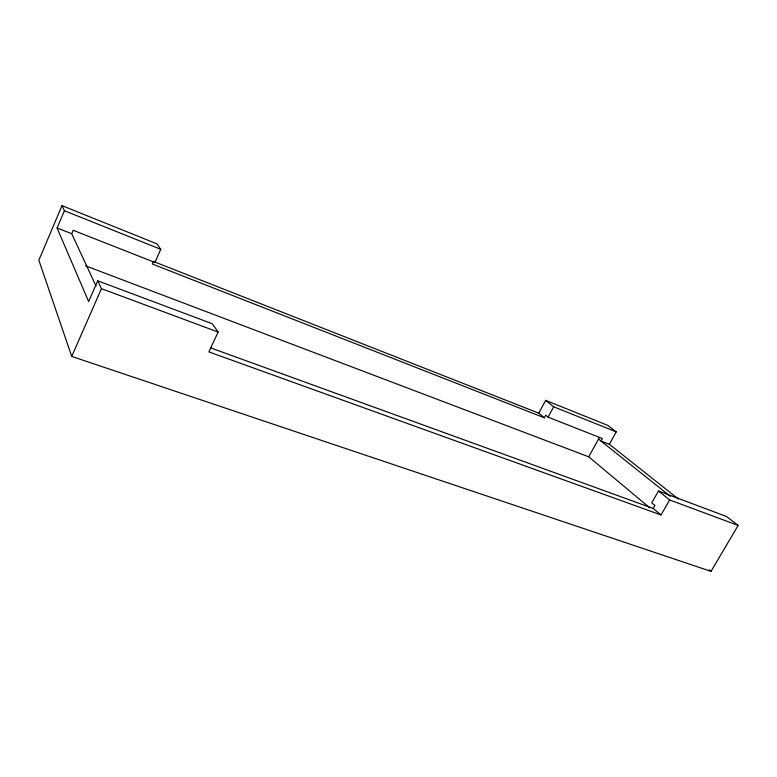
<?xml version="1.0" encoding="UTF-8"?>
<svg xmlns="http://www.w3.org/2000/svg" width="777" height="777" viewBox="0 0 777 777"><rect width="100%" height="100%" fill="white"/><g stroke="black" fill="none" stroke-linecap="round" stroke-linejoin="round"><path stroke-width="1.17" d="M96.066 286.13L71.727 233.712L73.184 230.303L154.895 262.451L160.761 249.33L156.973 243.871L62.005 205.633L38.85 260.208L71.717 356.42L711.004 571.367L738.15 525.427L726.514 516.501L658.498 491.006L651.728 502.865L654.933 505.516L653.243 508.479L661.023 514.957L669.638 499.951L738.15 525.427M661.023 514.957L208.877 351.903L218.123 332.061L212.403 323.805L97.717 280.818L88.636 301.583L57.08 227.982L64.423 210.722L62.005 205.633M71.717 356.42L101.447 288.675L97.717 280.818M153.312 261.859L152.341 264.025L544.337 417.803L545.726 415.229L548.076 417.162L602.36 438.529L600.98 441.025L609.362 444.308L678.457 499.096M544.337 417.803L538.782 413.179L545.668 400.369L607.789 425.378L616.258 431.876L609.362 444.308M548.076 417.162L553.671 406.798L545.668 400.369M649.727 507.799L588.713 456.808L599.436 437.402M210.664 347.882L653.243 508.479M101.447 288.675L218.123 332.061M85.528 265.821L588.713 456.808M57.08 227.982L71.727 233.712M153.156 261.363L538.782 413.179M64.423 210.722L160.761 249.33M553.671 406.798L616.258 431.876M598.523 439.054L670.25 496.289M658.498 491.006L669.638 499.951M709.168 569.803L711.004 571.367"/></g></svg>
